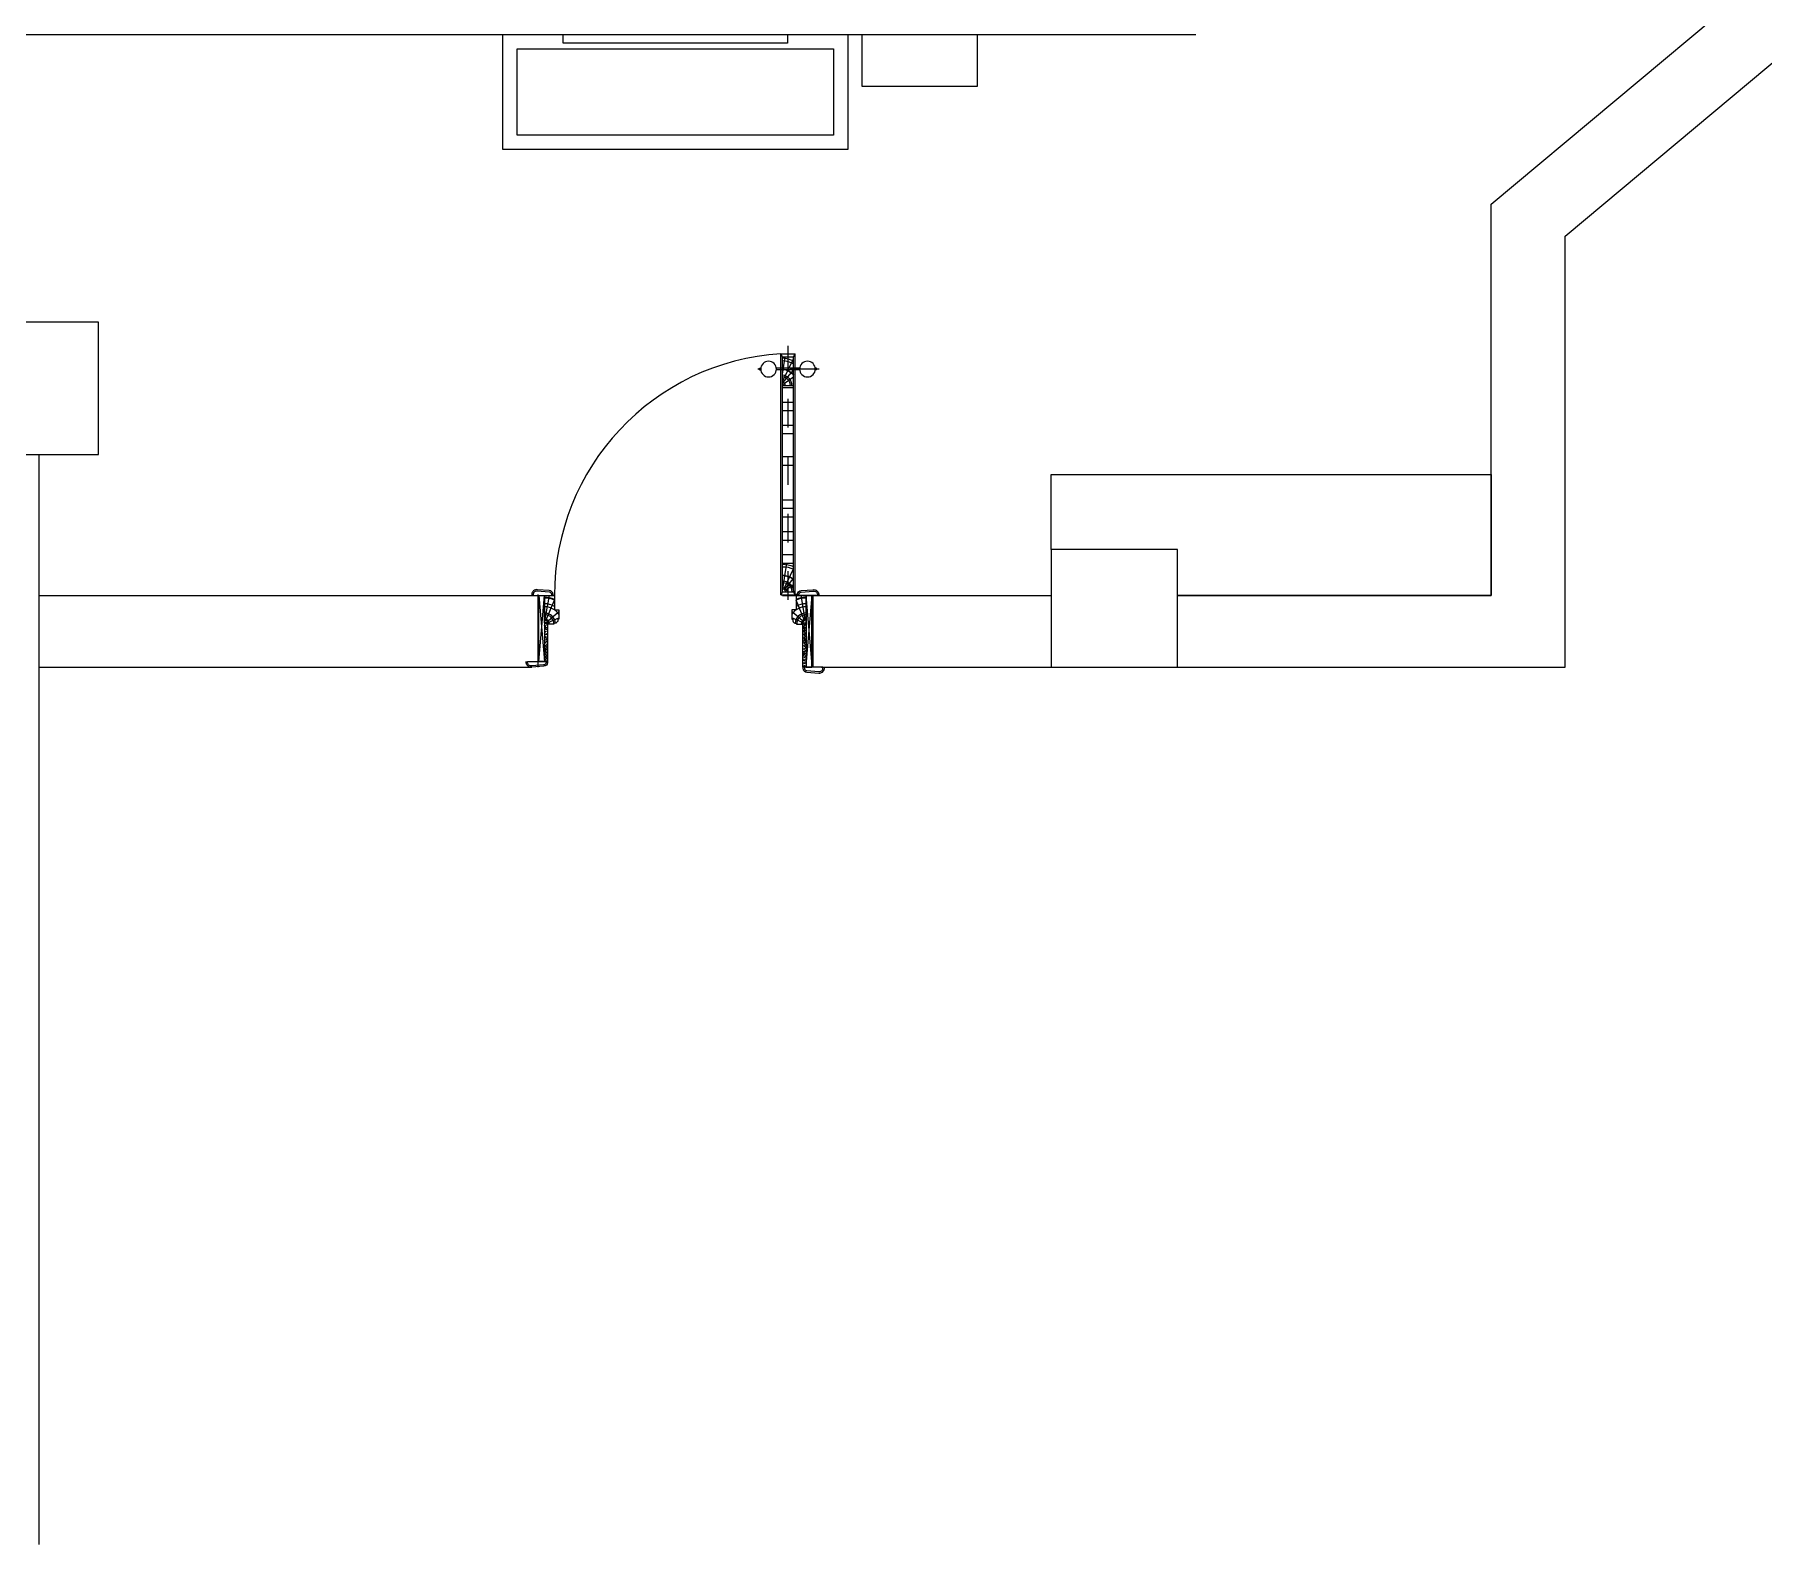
# Model space of a CAD drawing. Header units: metres. Extents: x 190.7 to 215.7, y -121.3 to -111.6.
# Drawn here: x 196.69 to 202.7, y -121.31 to -116.06 of the extents above; entities that cross this region are included whole.
import ezdxf

# ---------------------------------------------------------------- set-up
doc = ezdxf.new("R2010")
doc.units = ezdxf.units.M
doc.header["$LTSCALE"] = 0.4
doc.header["$MEASUREMENT"] = 0
doc.linetypes.add('CENTER', pattern=[2, 1.25, -0.25, 0.25, -0.25])
doc.linetypes.add('DASHDOT2', pattern=[0.5, 0.25, -0.125, 0, -0.125])
doc.layers.add('1wall', color=1, linetype='Continuous')
doc.layers.add('2furni', color=3, linetype='Continuous')
for name, color, linetype, lineweight in [('AR-Doors', 8, 'Continuous', 20), ('HATCH - wood.', 15, 'Continuous', 20), ('WOOD - section.', 142, 'Continuous', 20)]:
    doc.layers.add(name, color=color, linetype=linetype, lineweight=lineweight)

# ---------------------------------------------------------------- blocks, each defined once
blk = doc.blocks.new('5')
at = {"layer": 'AR-Doors', "linetype": 'CENTER', "ltscale": 0.2}
blk.add_line((-0.019, -0.0285), (-0.019, 0.8554), dxfattribs=at)
at = {"layer": 'AR-Doors', "linetype": 'DASHDOT2'}
blk.add_line((-0.1269, 0.7745), (0.0862, 0.7745), dxfattribs=at)
at = {"layer": 'AR-Doors', "linetype": 'ByBlock'}
for p, q in [((-0.118, 0.7773), (-0.1138, 0.7773)), ((-0.118, 0.7717), (-0.118, 0.7773)), ((-0.118, 0.7717), (-0.1138, 0.7717)), ((-0.0593, 0.7773), (0.0213, 0.7773)), ((-0.0593, 0.7717), (0.0213, 0.7717)), ((0.08, 0.7773), (0.0758, 0.7773)), ((0.08, 0.7717), (0.0758, 0.7717)), ((0.08, 0.7717), (0.08, 0.7773))]:
    blk.add_line(p, q, dxfattribs=at)
for centre in [(-0.0866, 0.7745), (0.0486, 0.7745)]:
    blk.add_circle(centre, 0.0274, dxfattribs=at)
at = {"layer": 'HATCH - wood.', "linetype": 'ByBlock'}
for p, q in [((-0.0004, 0.731), (-0.038, 0.8102)), ((0, 0.7568), (-0.0093, 0.8176)), ((-0.0004, 0.7254), (-0.038, 0.7708)), ((-0.0063, 0.7259), (-0.038, 0.7474)), ((-0.0064, 0.0134), (-0.038, 0.08)), ((-0.0015, 0.0099), (-0.0153, 0.1)), ((-0.0064, 0.0077), (-0.038, 0.0459)), ((-0.0123, 0.0083), (-0.038, 0.0257))]:
    blk.add_line(p, q, dxfattribs=at)
for centre, radius, start, end in [((0.006, 0.7176), 0.096, 93.58322, 117.27875), ((0.006, 0.7176), 0.0874, 93.93511, 120.21607), ((0.006, 0.7176), 0.058, 95.9357, 139.31951), ((0.006, 0.7176), 0.0568, 96.06292, 140.76429), ((0.006, 0.7176), 0.0377, 99.14838, 180), ((0.006, 0.7176), 0.0321, 100.76491, 180), ((0.006, 0.7176), 0.0148, 113.84009, 180), ((0.006, 0.7176), 0.01, 126.70722, 180), ((0, 0), 0.096, 90, 113.31724), ((0, 0), 0.0874, 90, 115.76211), ((0, 0), 0.058, 90, 130.91542), ((0, 0), 0.0568, 90, 131.98453), ((0, 0), 0.0377, 90, 180), ((0, 0), 0.0321, 90, 180), ((0, 0), 0.0148, 90, 180), ((0, 0), 0.01, 90, 180)]:
    blk.add_arc(centre, radius, start, end, dxfattribs=at)
at = {"layer": 'WOOD - section.'}
for p, q in [((0.006, 0.8276), (-0.044, 0.8276)), ((-0.038, 0.8176), (-0.044, 0.8276)), ((-0.044, -0.01), (-0.044, 0.8276)), ((-0.038, 0), (-0.038, 0.8176)), ((0, 0.8176), (-0.038, 0.8176)), ((0, 0.8176), (0.006, 0.8276)), ((0, 0), (0, 0.8176)), ((0.006, -0.01), (0.006, 0.8276)), ((0, 0.7176), (-0.038, 0.7176)), ((0, 0.71), (-0.038, 0.71)), ((0, 0.66), (-0.038, 0.66)), ((0, 0.63), (-0.038, 0.63)), ((0, 0.58), (-0.038, 0.58)), ((0, 0.55), (-0.038, 0.55)), ((0, 0.4703), (-0.038, 0.4703)), ((0, 0.4403), (-0.038, 0.4403)), ((0, 0.32), (-0.038, 0.32)), ((0, 0.2903), (-0.038, 0.2903)), ((0, 0.2603), (-0.038, 0.2603)), ((0, 0.21), (-0.038, 0.21)), ((0, 0.18), (-0.038, 0.18)), ((0, 0.13), (-0.038, 0.13)), ((0, 0.1), (-0.038, 0.1)), ((-0.044, -0.01), (-0.0377, 0)), ((0, 0), (-0.038, 0)), ((0, 0), (0.006, -0.01)), ((0.006, -0.01), (-0.044, -0.01))]:
    blk.add_line(p, q, dxfattribs=at)

msp = doc.modelspace()

# ---------------------------------------------------------------- hatches: boundary and pattern name
at = {"layer": '1wall'}
h = msp.add_hatch(dxfattribs=at)
h.set_pattern_fill('WOOD2', color=1, scale=0.01, style=0)
h.set_pattern_definition([(108.4349, (-41.0956646, -58.229273), (-0.009999984032, 0.020000004346), [0.00379473, -0.02782804]), (139.3987, (-41.0968646, -58.2256729), (-0.0599999901816, 0.0500000042124), [0.00184391, -0.09035154]), (136.8476, (-41.0882646, -58.22447287), (-0.1499999753751, 0.1400000283388), [0.00438634, -0.21493078]), (109.9831, (-41.0914646, -58.2214729), (-0.02999999454, 0.0800000065882), [0.00234094, -0.11470606]), (90, (-41.092265, -58.229273), (-0.01, 0.01), [0.002, -0.008]), (118.4429, (-41.0922646, -58.22727287), (0.06999993838904, -0.13000003765936), [0.00545894, -0.26748794]), (84.2894, (-41.0948646, -58.2224729), (-0.0100000131467, -0.089999994235), [0.00200998, -0.09848878]), (129.8056, (-41.0946646, -58.2204729), (0.040000024326, -0.049999980613), [0.00156205, -0.07654045])])
h.paths.add_polyline_path([(198.4739, -118.1081), (198.4619, -118.1081), (198.4619, -118.2431), (198.4739, -118.2431)])
h = msp.add_hatch(dxfattribs=at)
h.set_pattern_fill('WOOD2', color=1, scale=0.01, style=0)
h.set_pattern_definition([(71.5651, (41.937483, -58.229273), (0.00999998403, 0.020000004346), [0.00379473, -0.02782804]), (40.6013, (41.938683, -58.2256729), (0.0599999901816, 0.0500000042124), [0.00184391, -0.09035154]), (43.1524, (41.93008295, -58.22447287), (0.1499999753751, 0.1400000283388), [0.00438634, -0.21493078]), (70.0169, (41.93328295, -58.2214729), (0.02999999454, 0.080000006588), [0.00234094, -0.11470606]), (90, (41.934083, -58.229273), (0.01, 0.01), [0.002, -0.008]), (61.5571, (41.93408295, -58.22727287), (-0.06999993838904, -0.1300000376594), [0.00545894, -0.26748794]), (95.7106, (41.936683, -58.2224729), (0.0100000131467, -0.089999994235), [0.00200998, -0.09848878]), (50.1944, (41.936483, -58.2204729), (-0.040000024326, -0.049999980613), [0.00156205, -0.07654045])])
h.paths.add_polyline_path([(199.3599, -118.1081), (199.3719, -118.1081), (199.3719, -118.2631), (199.3599, -118.2631)])

# ---------------------------------------------------------------- linework, layer by layer
at = {"layer": '1wall', "color": 1}
for p, q in [((201.7536, -116.6531), (202.687, -115.8726)), ((202.0113, -116.7635), (202.7834, -116.1179)), ((201.7536, -118.0131), (201.7536, -116.6531)), ((202.0113, -118.2631), (202.0113, -116.7635)), ((196.9107, -117.0631), (196.5429, -117.0631)), ((196.9107, -117.5231), (196.9107, -117.0631)), ((196.5429, -117.5231), (196.9107, -117.5231)), ((196.7039, -117.5231), (196.7039, -121.3132)), ((200.6635, -117.8535), (200.2239, -117.8535)), ((200.2239, -117.8535), (200.2239, -118.2631)), ((200.6635, -118.2631), (200.6635, -117.8535)), ((198.4384, -118.0103), (198.4384, -118.2631)), ((196.7039, -118.0131), (198.4228, -118.0131)), ((198.4419, -118.0131), (198.4619, -118.2431)), ((198.4419, -118.2431), (198.4619, -118.0131)), ((199.2903, -118.0131), (200.2239, -118.0131)), ((199.3919, -118.0131), (199.3719, -118.2431)), ((199.3919, -118.2431), (199.3719, -118.0131)), ((199.3953, -118.0131), (199.3953, -118.2631)), ((200.6636, -118.0131), (201.7536, -118.0131)), ((196.7039, -118.2631), (198.4175, -118.2631)), ((199.4253, -118.2631), (202.0113, -118.2631)), ((200.2239, -118.2631), (200.6635, -118.2631))]:
    msp.add_line(p, q, dxfattribs=at)
at = {"layer": '1wall'}
msp.add_line((195.4225, -116.063), (200.7275, -116.063), dxfattribs=at)
at = {"layer": '1wall', "color": 1, "linetype": 'ByBlock'}
for p, q in [((198.465, -118.0959), (198.4797, -118.0131)), ((198.4671, -118.1006), (198.4969, -118.0294)), ((198.4751, -118.1016), (198.5119, -118.0693)), ((199.3587, -118.1016), (199.3219, -118.0693)), ((199.3667, -118.1006), (199.3369, -118.0294)), ((199.3688, -118.0959), (199.3541, -118.0131)), ((198.4743, -118.1075), (198.5119, -118.0906)), ((199.3595, -118.1075), (199.3219, -118.0906))]:
    msp.add_line(p, q, dxfattribs=at)
at = {"layer": '1wall', "color": 1}
for points in [[(198.4923, -118.0131), (198.4923, -118.0095, 0.399878), (198.4787, -117.9966), (198.4375, -117.9932, 0.429068), (198.4178, -118.0086), (198.4178, -118.0131)], [(199.3415, -118.0131), (199.3415, -118.0095, -0.399878), (199.3551, -117.9966), (199.3963, -117.9932, -0.429068), (199.416, -118.0086), (199.416, -118.0131)], [(198.4729, -118.2431), (198.4729, -118.2467, -0.399878), (198.4594, -118.2596), (198.4182, -118.263, -0.429068), (198.3984, -118.2476), (198.3984, -118.2431)], [(199.3609, -118.2631), (199.3609, -118.2667, 0.399878), (199.3744, -118.2796), (199.4156, -118.283, 0.429068), (199.4354, -118.2676), (199.4354, -118.2631)]]:
    msp.add_lwpolyline(points, format="xyb", dxfattribs=at)
for points in [[(198.4873, -118.0131), (198.4873, -118.0096, 0.402433), (198.4786, -118.0016), (198.437, -117.9981, 0.427265), (198.4228, -118.0088), (198.4228, -118.0131)], [(199.3465, -118.0131), (199.3465, -118.0096, -0.402433), (199.3552, -118.0016), (199.3969, -117.9981, -0.427265), (199.411, -118.0088), (199.411, -118.0131)], [(198.4739, -118.1131), (198.4739, -118.1081), (198.4619, -118.1081), (198.4619, -118.1081), (198.4619, -118.0131), (198.4969, -118.0131), (198.4969, -118.0631), (198.5119, -118.0631), (198.5119, -118.0961), (198.5084, -118.0961), (198.5084, -118.1036), (198.5068, -118.1036, -0.414214), (198.5024, -118.108), (198.5024, -118.1095), (198.4949, -118.1095), (198.4949, -118.1131)], [(199.3599, -118.1131), (199.3599, -118.1081), (199.3719, -118.1081), (199.3719, -118.1081), (199.3719, -118.0131), (199.3369, -118.0131), (199.3369, -118.0631), (199.3219, -118.0631), (199.3219, -118.0961), (199.3254, -118.0961), (199.3254, -118.1036), (199.327, -118.1036, 0.414214), (199.3314, -118.108), (199.3314, -118.1095), (199.3389, -118.1095), (199.3389, -118.1131)], [(198.4679, -118.2431), (198.4679, -118.2465, -0.402433), (198.4592, -118.2546), (198.4176, -118.258, -0.427265), (198.4034, -118.2473), (198.4034, -118.2431)], [(199.3659, -118.2631), (199.3659, -118.2665, 0.402433), (199.3746, -118.2746), (199.4162, -118.278, 0.427265), (199.4304, -118.2673), (199.4304, -118.2631)]]:
    msp.add_lwpolyline(points, format="xyb", close=True, dxfattribs=at)
for points in [[(198.4419, -118.0131), (198.4619, -118.0131), (198.4619, -118.2431), (198.4419, -118.2431)], [(199.3919, -118.0131), (199.3719, -118.0131), (199.3719, -118.2631), (199.3919, -118.2631)], [(198.4739, -118.1081), (198.4619, -118.1081), (198.4619, -118.2431), (198.4739, -118.2431)], [(199.3599, -118.1081), (199.3719, -118.1081), (199.3719, -118.2631), (199.3599, -118.2631)]]:
    msp.add_lwpolyline(points, close=True, dxfattribs=at)
at = {"layer": '1wall', "color": 1, "linetype": 'ByBlock'}
msp.add_circle((199.3363, -118.0106), 0.00245, dxfattribs=at)
at = {"layer": '1wall', "color": 1}
msp.add_arc((199.3364, -118.0109), 0.8395, 93.59087, 180.14953, dxfattribs=at)
at = {"layer": '1wall', "color": 1, "linetype": 'ByBlock'}
for centre, radius, start, end in [((198.4619, -118.1131), 0.0927, 67.82335, 90), ((198.4619, -118.1131), 0.0907, 67.30679, 90), ((198.4619, -118.1131), 0.071, 60.48256, 90), ((198.4619, -118.1131), 0.0607, 34.55165, 90), ((199.3719, -118.1131), 0.0607, 90, 145.44835), ((199.3719, -118.1131), 0.0927, 90, 112.17665), ((199.3719, -118.1131), 0.0907, 90, 112.69321), ((199.3719, -118.1131), 0.071, 90, 119.51744), ((198.4619, -118.1131), 0.0388, 5.24761, 90), ((198.4619, -118.1131), 0.0329, 360, 90), ((198.4619, -118.1131), 0.0175, 0, 90), ((198.4619, -118.1131), 0.0136, 0, 90), ((199.3719, -118.1131), 0.0388, 90, 174.75239), ((199.3719, -118.1131), 0.0329, 90, 180), ((199.3719, -118.1131), 0.0175, 90, 180), ((199.3719, -118.1131), 0.0136, 90, 180)]:
    msp.add_arc(centre, radius, start, end, dxfattribs=at)
at = {"layer": '2furni'}
for points in [[(198.3169, -116.063), (199.5169, -116.063), (199.5169, -116.463), (198.3169, -116.463)], [(198.5269, -116.063), (199.3069, -116.063), (199.3069, -116.093), (198.5269, -116.093)], [(199.5669, -116.063), (199.9669, -116.063), (199.9669, -116.243), (199.5669, -116.243)], [(198.3669, -116.113), (199.4669, -116.113), (199.4669, -116.413), (198.3669, -116.413)], [(200.2239, -117.8535), (200.2239, -117.5931), (201.7536, -117.5931), (201.7536, -118.0131), (200.6635, -118.0131), (200.6635, -117.8535)]]:
    msp.add_lwpolyline(points, close=True, dxfattribs=at)

# ---------------------------------------------------------------- block references
at = {"layer": '1wall', "color": 1, "xscale": -1}
msp.add_blockref('5', (199.2899, -118.0006), dxfattribs=at)

doc.saveas('drawing.dxf')
